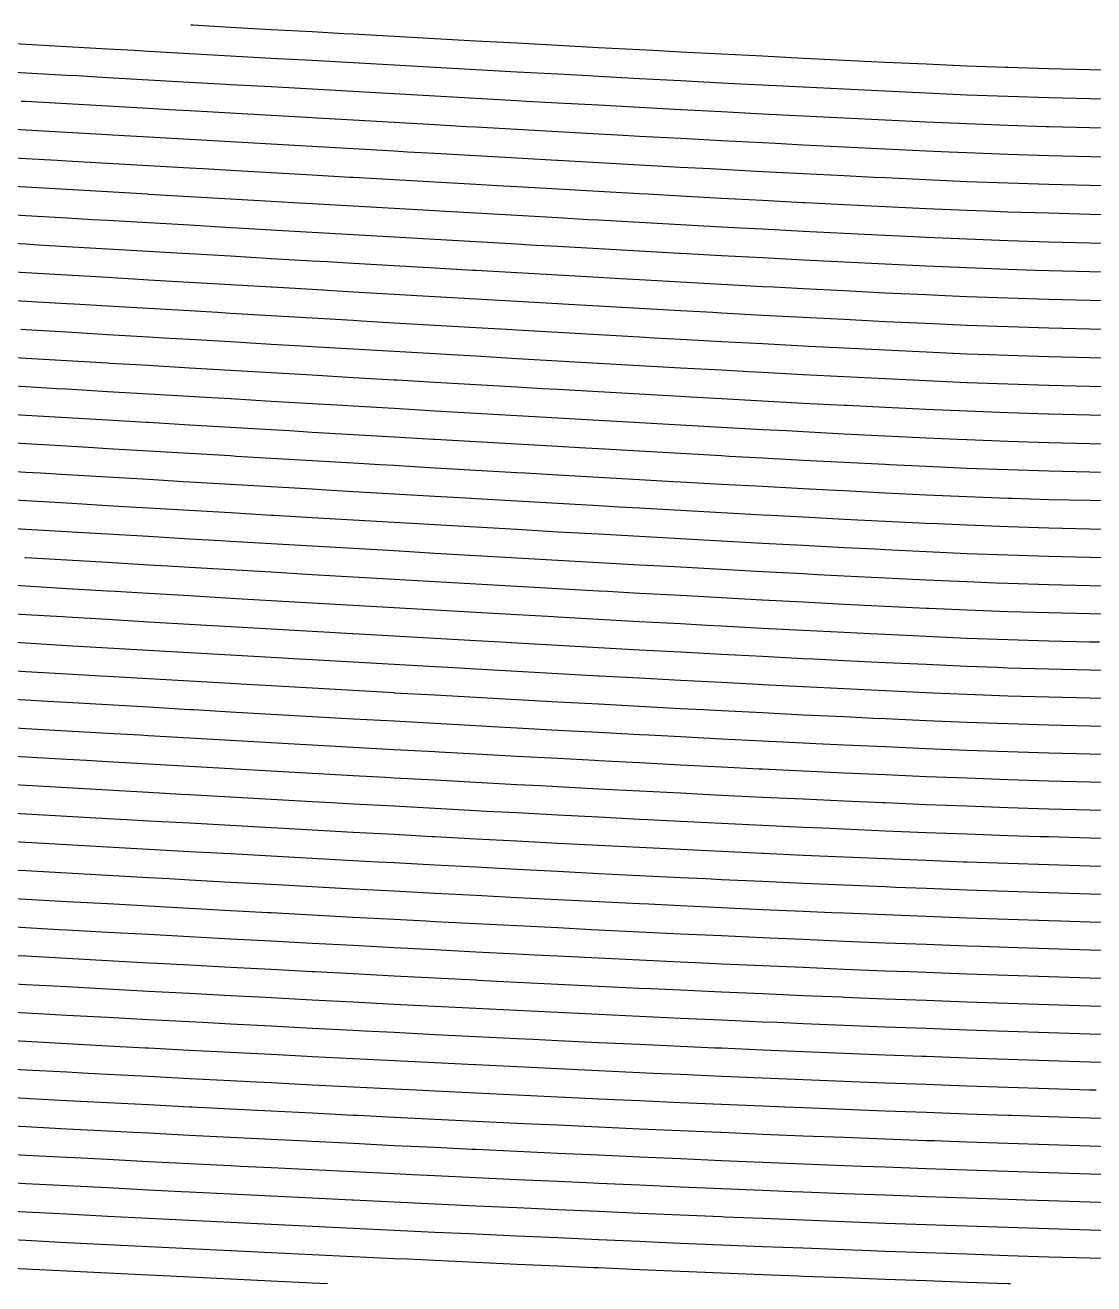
# Model space of a CAD drawing. Header units: metres. Extents: x 228 to 3387, y 31 to 162.
# Drawn here: x 2482.3 to 2564.9, y 32.7 to 130 of the extents above; entities that cross this region are included whole.
import ezdxf

# ---------------------------------------------------------------- set-up
doc = ezdxf.new("R2010")
doc.units = ezdxf.units.M
for name, color, linetype in [('Vs_1000', 7, 'Continuous'), ('Vs_1025', 7, 'Continuous'), ('Vs_1050', 7, 'Continuous'), ('Vs_1075', 7, 'Continuous'), ('Vs_1100', 7, 'Continuous'), ('Vs_1125', 7, 'Continuous'), ('Vs_1150', 7, 'Continuous'), ('Vs_1175', 7, 'Continuous'), ('Vs_1200', 7, 'Continuous'), ('Vs_1225', 7, 'Continuous'), ('Vs_1250', 7, 'Continuous'), ('Vs_1275', 7, 'Continuous'), ('Vs_1300', 7, 'Continuous'), ('Vs_1325', 7, 'Continuous'), ('Vs_1350', 7, 'Continuous'), ('Vs_1375', 7, 'Continuous'), ('Vs_1400', 7, 'Continuous'), ('Vs_1425', 7, 'Continuous'), ('Vs_325', 7, 'Continuous'), ('Vs_350', 7, 'Continuous'), ('Vs_375', 7, 'Continuous'), ('Vs_400', 7, 'Continuous'), ('Vs_425', 7, 'Continuous'), ('Vs_450', 7, 'Continuous'), ('Vs_475', 7, 'Continuous'), ('Vs_500', 7, 'Continuous'), ('Vs_525', 7, 'Continuous'), ('Vs_550', 7, 'Continuous'), ('Vs_575', 7, 'Continuous'), ('Vs_600', 7, 'Continuous'), ('Vs_625', 7, 'Continuous'), ('Vs_650', 7, 'Continuous'), ('Vs_675', 7, 'Continuous'), ('Vs_700', 7, 'Continuous'), ('Vs_725', 7, 'Continuous'), ('Vs_750', 7, 'Continuous'), ('Vs_775', 7, 'Continuous'), ('Vs_800', 7, 'Continuous'), ('Vs_825', 7, 'Continuous'), ('Vs_850', 7, 'Continuous'), ('Vs_875', 7, 'Continuous'), ('Vs_900', 7, 'Continuous'), ('Vs_925', 7, 'Continuous'), ('Vs_950', 7, 'Continuous'), ('Vs_975', 7, 'Continuous')]:
    doc.layers.add(name, color=color, linetype=linetype)

msp = doc.modelspace()

# ---------------------------------------------------------------- linework, layer by layer
at = {"layer": 'Vs_1000'}
msp.add_lwpolyline([(2567.704, 67.078), (2564.542, 67.162), (2561.38, 67.255), (2560.706, 67.276), (2558.218, 67.356), (2555.057, 67.467), (2551.895, 67.588), (2548.733, 67.717), (2545.571, 67.854), (2543.895, 67.93), (2542.41, 67.997), (2539.248, 68.145), (2536.086, 68.298), (2532.924, 68.454), (2530.384, 68.583), (2529.763, 68.614), (2526.601, 68.777), (2523.439, 68.943), (2520.277, 69.11), (2517.93, 69.236), (2517.116, 69.28), (2513.954, 69.451), (2510.792, 69.624), (2507.63, 69.798), (2505.985, 69.889), (2504.468, 69.974), (2501.307, 70.15), (2498.145, 70.328), (2494.983, 70.506), (2494.333, 70.543), (2491.821, 70.685), (2488.66, 70.865), (2485.498, 71.045), (2482.863, 71.196), (2482.336, 71.226), (2479.174, 71.408)], dxfattribs=at)
at = {"layer": 'Vs_1025'}
msp.add_lwpolyline([(2567.704, 64.914), (2564.542, 65), (2561.38, 65.094), (2558.218, 65.196), (2555.057, 65.307), (2554.792, 65.317), (2551.895, 65.426), (2548.733, 65.553), (2545.571, 65.687), (2542.41, 65.828), (2539.335, 65.97), (2539.248, 65.974), (2536.086, 66.124), (2532.924, 66.279), (2529.763, 66.437), (2526.601, 66.598), (2526.107, 66.623), (2523.439, 66.761), (2520.277, 66.927), (2517.116, 67.095), (2513.954, 67.265), (2513.735, 67.276), (2510.792, 67.436), (2507.63, 67.609), (2504.468, 67.783), (2501.815, 67.93), (2501.307, 67.958), (2498.145, 68.134), (2494.983, 68.311), (2491.821, 68.489), (2490.158, 68.583), (2488.66, 68.668), (2485.498, 68.847), (2482.336, 69.027), (2479.174, 69.207)], dxfattribs=at)
at = {"layer": 'Vs_1050'}
msp.add_lwpolyline([(2567.704, 62.751), (2564.542, 62.838), (2561.38, 62.933), (2558.218, 63.035), (2555.057, 63.145), (2551.895, 63.263), (2549.543, 63.357), (2548.733, 63.389), (2545.571, 63.521), (2542.41, 63.66), (2539.248, 63.803), (2536.086, 63.952), (2534.872, 64.01), (2532.924, 64.104), (2529.763, 64.26), (2526.601, 64.419), (2523.439, 64.58), (2521.839, 64.663), (2520.277, 64.744), (2517.116, 64.911), (2513.954, 65.079), (2510.792, 65.248), (2509.532, 65.317), (2507.63, 65.42), (2504.468, 65.592), (2501.307, 65.766), (2498.145, 65.941), (2497.623, 65.97), (2494.983, 66.117), (2491.821, 66.293), (2488.66, 66.471), (2485.951, 66.623), (2485.498, 66.649), (2482.336, 66.827), (2479.174, 67.006)], dxfattribs=at)
at = {"layer": 'Vs_1075'}
msp.add_lwpolyline([(2567.704, 60.587), (2564.542, 60.676), (2562.289, 60.744), (2561.38, 60.771), (2558.218, 60.874), (2555.057, 60.983), (2551.895, 61.101), (2548.733, 61.225), (2545.571, 61.355), (2544.602, 61.397), (2542.41, 61.492), (2539.248, 61.633), (2536.086, 61.779), (2532.924, 61.93), (2530.444, 62.05), (2529.763, 62.083), (2526.601, 62.24), (2523.439, 62.4), (2520.277, 62.562), (2517.565, 62.704), (2517.116, 62.727), (2513.954, 62.893), (2510.792, 63.061), (2507.63, 63.231), (2505.31, 63.357), (2504.468, 63.402), (2501.307, 63.575), (2498.145, 63.748), (2494.983, 63.923), (2493.405, 64.01), (2491.821, 64.098), (2488.66, 64.274), (2485.498, 64.451), (2482.336, 64.628), (2481.708, 64.663)], dxfattribs=at)
at = {"layer": 'Vs_1100'}
msp.add_lwpolyline([(2567.704, 58.423), (2564.542, 58.513), (2561.38, 58.609), (2558.218, 58.712), (2556.129, 58.784), (2555.057, 58.821), (2551.895, 58.937), (2548.733, 59.06), (2545.571, 59.189), (2542.41, 59.324), (2539.838, 59.437), (2539.248, 59.463), (2536.086, 59.607), (2532.924, 59.756), (2529.763, 59.908), (2526.601, 60.063), (2526.045, 60.09), (2523.439, 60.221), (2520.277, 60.381), (2517.116, 60.544), (2513.954, 60.709), (2513.286, 60.744), (2510.792, 60.875), (2507.63, 61.043), (2504.468, 61.213), (2501.307, 61.384), (2501.064, 61.397), (2498.145, 61.556), (2494.983, 61.729), (2491.821, 61.903), (2489.154, 62.05), (2488.66, 62.078), (2485.498, 62.253), (2482.336, 62.429), (2479.174, 62.606)], dxfattribs=at)
at = {"layer": 'Vs_1125'}
msp.add_lwpolyline([(2567.704, 56.259), (2564.542, 56.35), (2561.38, 56.446), (2558.218, 56.549), (2555.057, 56.658), (2551.895, 56.774), (2550.582, 56.824), (2548.733, 56.895), (2545.571, 57.023), (2542.41, 57.156), (2539.248, 57.294), (2536.086, 57.436), (2535.189, 57.477), (2532.924, 57.582), (2529.763, 57.732), (2526.601, 57.885), (2523.439, 58.042), (2521.663, 58.131), (2520.277, 58.2), (2517.116, 58.361), (2513.954, 58.524), (2510.792, 58.689), (2508.995, 58.784), (2507.63, 58.856), (2504.468, 59.024), (2501.307, 59.193), (2498.145, 59.364), (2496.795, 59.437), (2494.983, 59.536), (2491.821, 59.708), (2488.66, 59.881), (2485.498, 60.056), (2484.866, 60.09), (2482.336, 60.23), (2479.174, 60.405)], dxfattribs=at)
at = {"layer": 'Vs_1150'}
msp.add_lwpolyline([(2567.704, 54.095), (2564.542, 54.186), (2563.73, 54.211), (2561.38, 54.283), (2558.218, 54.386), (2555.057, 54.495), (2551.895, 54.609), (2548.733, 54.73), (2545.571, 54.856), (2545.378, 54.864), (2542.41, 54.988), (2539.248, 55.124), (2536.086, 55.264), (2532.924, 55.409), (2530.606, 55.518), (2529.763, 55.557), (2526.601, 55.709), (2523.439, 55.863), (2520.277, 56.02), (2517.278, 56.171), (2517.116, 56.179), (2513.954, 56.34), (2510.792, 56.504), (2507.63, 56.669), (2504.681, 56.824), (2504.468, 56.835), (2501.307, 57.003), (2498.145, 57.172), (2494.983, 57.343), (2492.491, 57.477), (2491.821, 57.514), (2488.66, 57.686), (2485.498, 57.858), (2482.336, 58.032), (2480.535, 58.131)], dxfattribs=at)
at = {"layer": 'Vs_1175'}
msp.add_lwpolyline([(2567.704, 51.93), (2564.542, 52.022), (2561.38, 52.119), (2558.218, 52.222), (2557.373, 52.251), (2555.057, 52.331), (2551.895, 52.445), (2548.733, 52.565), (2545.571, 52.69), (2542.41, 52.819), (2540.411, 52.905), (2539.248, 52.954), (2536.086, 53.093), (2532.924, 53.236), (2529.763, 53.382), (2526.601, 53.532), (2526.063, 53.558), (2523.439, 53.684), (2520.277, 53.84), (2517.116, 53.997), (2513.954, 54.157), (2512.896, 54.211), (2510.792, 54.319), (2507.63, 54.482), (2504.468, 54.647), (2501.307, 54.813), (2500.347, 54.864), (2498.145, 54.981), (2494.983, 55.15), (2491.821, 55.319), (2488.66, 55.49), (2488.151, 55.518), (2485.498, 55.661), (2482.336, 55.833), (2479.174, 56.006)], dxfattribs=at)
at = {"layer": 'Vs_1200'}
msp.add_lwpolyline([(2567.704, 49.765), (2564.542, 49.858), (2561.38, 49.955), (2558.218, 50.058), (2555.057, 50.166), (2551.895, 50.28), (2551.585, 50.291), (2548.733, 50.399), (2545.571, 50.522), (2542.41, 50.651), (2539.248, 50.784), (2536.086, 50.922), (2535.567, 50.945), (2532.924, 51.063), (2529.763, 51.207), (2526.601, 51.355), (2523.439, 51.506), (2521.549, 51.598), (2520.277, 51.66), (2517.116, 51.816), (2513.954, 51.974), (2510.792, 52.134), (2508.498, 52.251), (2507.63, 52.296), (2504.468, 52.459), (2501.307, 52.624), (2498.145, 52.79), (2495.981, 52.905), (2494.983, 52.957), (2491.821, 53.126), (2488.66, 53.295), (2485.498, 53.465), (2483.767, 53.558), (2482.336, 53.635), (2479.174, 53.806)], dxfattribs=at)
at = {"layer": 'Vs_1225'}
msp.add_lwpolyline([(2565.028, 47.678), (2564.542, 47.693), (2561.38, 47.791), (2558.218, 47.893), (2555.057, 48.001), (2551.895, 48.114), (2548.733, 48.232), (2546.172, 48.332), (2545.571, 48.355), (2542.41, 48.482), (2539.248, 48.614), (2536.086, 48.75), (2532.924, 48.89), (2530.819, 48.985), (2529.763, 49.033), (2526.601, 49.179), (2523.439, 49.328), (2520.277, 49.48), (2517.116, 49.634), (2517.039, 49.638), (2513.954, 49.791), (2510.792, 49.949), (2507.63, 50.11), (2504.468, 50.271), (2504.081, 50.291), (2501.307, 50.435), (2498.145, 50.599), (2494.983, 50.765), (2491.821, 50.932), (2491.579, 50.945), (2488.66, 51.099), (2485.498, 51.268), (2482.336, 51.437), (2479.332, 51.598)], dxfattribs=at)
at = {"layer": 'Vs_1250'}
msp.add_lwpolyline([(2567.704, 45.434), (2564.542, 45.527), (2561.38, 45.625), (2558.511, 45.719), (2558.218, 45.728), (2555.057, 45.836), (2551.895, 45.948), (2548.733, 46.065), (2545.571, 46.187), (2542.41, 46.313), (2540.994, 46.372), (2539.248, 46.444), (2536.086, 46.578), (2532.924, 46.716), (2529.763, 46.858), (2526.601, 47.003), (2526.121, 47.025), (2523.439, 47.15), (2520.277, 47.301), (2517.116, 47.453), (2513.954, 47.608), (2512.537, 47.678), (2510.792, 47.765), (2507.63, 47.924), (2504.468, 48.084), (2501.307, 48.246), (2499.641, 48.332), (2498.145, 48.409), (2494.983, 48.573), (2491.821, 48.738), (2488.66, 48.905), (2487.136, 48.985), (2485.498, 49.071), (2482.336, 49.239), (2479.174, 49.407)], dxfattribs=at)
at = {"layer": 'Vs_1275'}
msp.add_lwpolyline([(2567.704, 43.268), (2564.542, 43.361), (2561.38, 43.46), (2558.218, 43.562), (2555.057, 43.67), (2552.539, 43.759), (2551.895, 43.782), (2548.733, 43.898), (2545.571, 44.019), (2542.41, 44.144), (2539.248, 44.273), (2536.086, 44.407), (2535.958, 44.412), (2532.924, 44.543), (2529.763, 44.683), (2526.601, 44.826), (2523.439, 44.972), (2521.464, 45.065), (2520.277, 45.121), (2517.116, 45.272), (2513.954, 45.426), (2510.792, 45.581), (2508.019, 45.719), (2507.63, 45.738), (2504.468, 45.897), (2501.307, 46.057), (2498.145, 46.219), (2495.166, 46.372), (2494.983, 46.381), (2491.821, 46.545), (2488.66, 46.71), (2485.498, 46.875), (2482.644, 47.025), (2482.336, 47.041), (2479.174, 47.208)], dxfattribs=at)
at = {"layer": 'Vs_1300'}
msp.add_lwpolyline([(2566.201, 41.146), (2564.542, 41.195), (2561.38, 41.293), (2558.218, 41.396), (2555.057, 41.503), (2551.895, 41.615), (2548.733, 41.73), (2546.924, 41.799), (2545.571, 41.85), (2542.41, 41.975), (2539.248, 42.103), (2536.086, 42.234), (2532.924, 42.37), (2531.043, 42.452), (2529.763, 42.508), (2526.601, 42.65), (2523.439, 42.795), (2520.277, 42.942), (2517.116, 43.091), (2516.819, 43.106), (2513.954, 43.243), (2510.792, 43.397), (2507.63, 43.552), (2504.468, 43.71), (2503.488, 43.759), (2501.307, 43.868), (2498.145, 44.028), (2494.983, 44.19), (2491.821, 44.352), (2490.655, 44.412), (2488.66, 44.515), (2485.498, 44.679), (2482.336, 44.844), (2479.174, 45.009)], dxfattribs=at)
at = {"layer": 'Vs_1325'}
msp.add_lwpolyline([(2567.704, 38.934), (2564.542, 39.028), (2561.38, 39.127), (2559.553, 39.186), (2558.218, 39.229), (2555.057, 39.336), (2551.895, 39.447), (2548.733, 39.562), (2545.571, 39.681), (2542.41, 39.805), (2541.547, 39.839), (2539.248, 39.932), (2536.086, 40.062), (2532.924, 40.196), (2529.763, 40.333), (2526.601, 40.474), (2526.186, 40.492), (2523.439, 40.617), (2520.277, 40.762), (2517.116, 40.91), (2513.954, 41.061), (2512.186, 41.146), (2510.792, 41.213), (2507.63, 41.367), (2504.468, 41.523), (2501.307, 41.68), (2498.929, 41.799), (2498.145, 41.838), (2494.983, 41.998), (2491.821, 42.159), (2488.66, 42.321), (2486.099, 42.452), (2485.498, 42.483), (2482.336, 42.646), (2479.174, 42.81)], dxfattribs=at)
at = {"layer": 'Vs_1350'}
msp.add_lwpolyline([(2567.704, 36.766), (2564.542, 36.861), (2561.38, 36.959), (2558.218, 37.062), (2555.057, 37.168), (2553.405, 37.226), (2551.895, 37.279), (2548.733, 37.393), (2545.571, 37.512), (2542.41, 37.634), (2539.248, 37.76), (2536.335, 37.879), (2536.086, 37.89), (2532.924, 38.022), (2529.763, 38.158), (2526.601, 38.297), (2523.439, 38.439), (2521.38, 38.533), (2520.277, 38.583), (2517.116, 38.73), (2513.954, 38.878), (2510.792, 39.029), (2507.63, 39.182), (2507.54, 39.186), (2504.468, 39.336), (2501.307, 39.491), (2498.145, 39.648), (2494.983, 39.807), (2494.339, 39.839), (2491.821, 39.966), (2488.66, 40.126), (2485.498, 40.287), (2482.336, 40.449), (2481.49, 40.492)], dxfattribs=at)
at = {"layer": 'Vs_1375'}
msp.add_lwpolyline([(2567.219, 34.613), (2564.542, 34.693), (2561.38, 34.792), (2558.218, 34.894), (2555.057, 35), (2551.895, 35.11), (2548.733, 35.224), (2547.604, 35.266), (2545.571, 35.342), (2542.41, 35.463), (2539.248, 35.588), (2536.086, 35.717), (2532.924, 35.848), (2531.25, 35.92), (2529.763, 35.983), (2526.601, 36.12), (2523.439, 36.261), (2520.277, 36.404), (2517.116, 36.549), (2516.595, 36.573), (2513.954, 36.696), (2510.792, 36.845), (2507.63, 36.996), (2504.468, 37.149), (2502.885, 37.226), (2501.307, 37.303), (2498.145, 37.459), (2494.983, 37.615), (2491.821, 37.773), (2489.709, 37.879), (2488.66, 37.932), (2485.498, 38.092), (2482.336, 38.252), (2479.174, 38.413)], dxfattribs=at)
at = {"layer": 'Vs_1400'}
msp.add_lwpolyline([(2558.428, 32.719), (2558.218, 32.726), (2555.057, 32.832), (2551.895, 32.941), (2548.733, 33.055), (2545.571, 33.172), (2542.41, 33.292), (2542.045, 33.307), (2539.248, 33.416), (2536.086, 33.544), (2532.924, 33.674), (2529.763, 33.807), (2526.601, 33.944), (2526.233, 33.96), (2523.439, 34.083), (2520.277, 34.224), (2517.116, 34.368), (2513.954, 34.513), (2511.823, 34.613), (2510.792, 34.661), (2507.63, 34.811), (2504.468, 34.962), (2501.307, 35.115), (2498.2, 35.266), (2498.145, 35.269), (2494.983, 35.424), (2491.821, 35.581), (2488.66, 35.738), (2485.498, 35.896), (2485.031, 35.92), (2482.336, 36.055), (2479.174, 36.214)], dxfattribs=at)
at = {"layer": 'Vs_1425'}
msp.add_lwpolyline([(2505.659, 32.719), (2504.468, 32.775), (2501.307, 32.927), (2498.145, 33.079), (2494.983, 33.233), (2493.487, 33.307), (2491.821, 33.388), (2488.66, 33.544), (2485.498, 33.701), (2482.336, 33.858), (2480.299, 33.96)], dxfattribs=at)
at = {"layer": 'Vs_325'}
msp.add_lwpolyline([(2567.704, 126.47), (2564.542, 126.543), (2561.38, 126.623), (2558.218, 126.716), (2558.038, 126.724), (2555.057, 126.842), (2551.895, 126.98), (2548.733, 127.125), (2545.571, 127.276), (2543.53, 127.377), (2542.41, 127.432), (2539.248, 127.591), (2536.086, 127.754), (2532.924, 127.919), (2530.816, 128.03), (2529.763, 128.086), (2526.601, 128.255), (2523.439, 128.426), (2520.277, 128.598), (2518.721, 128.683), (2517.116, 128.771), (2513.954, 128.946), (2510.792, 129.121), (2507.63, 129.297), (2506.913, 129.337), (2504.468, 129.473), (2501.307, 129.65), (2498.145, 129.827), (2495.234, 129.99), (2495.096, 129.998)], dxfattribs=at)
at = {"layer": 'Vs_350'}
msp.add_lwpolyline([(2567.704, 124.23), (2564.542, 124.302), (2561.38, 124.382), (2558.218, 124.475), (2555.057, 124.599), (2551.895, 124.739), (2551.358, 124.764), (2548.733, 124.886), (2545.571, 125.039), (2542.41, 125.196), (2539.248, 125.358), (2538.101, 125.417), (2536.086, 125.522), (2532.924, 125.688), (2529.763, 125.857), (2526.601, 126.028), (2525.83, 126.07), (2523.439, 126.201), (2520.277, 126.374), (2517.116, 126.549), (2513.978, 126.724), (2513.954, 126.725), (2510.792, 126.901), (2507.63, 127.079), (2504.468, 127.256), (2502.325, 127.377), (2501.307, 127.434), (2498.145, 127.612), (2494.983, 127.791), (2491.821, 127.969), (2490.748, 128.03), (2488.66, 128.148), (2485.498, 128.326), (2482.336, 128.505), (2479.174, 128.683)], dxfattribs=at)
at = {"layer": 'Vs_375'}
msp.add_lwpolyline([(2567.704, 121.994), (2564.542, 122.065), (2561.38, 122.145), (2561.175, 122.151), (2558.218, 122.239), (2555.057, 122.363), (2551.895, 122.502), (2548.733, 122.65), (2545.576, 122.804), (2545.571, 122.804), (2542.41, 122.963), (2539.248, 123.126), (2536.086, 123.292), (2532.978, 123.457), (2532.924, 123.46), (2529.763, 123.631), (2526.601, 123.803), (2523.439, 123.977), (2521.026, 124.111), (2520.277, 124.152), (2517.116, 124.328), (2513.954, 124.505), (2510.792, 124.683), (2509.361, 124.764), (2507.63, 124.861), (2504.468, 125.04), (2501.307, 125.22), (2498.145, 125.399), (2497.826, 125.417), (2494.983, 125.579), (2491.821, 125.758), (2488.66, 125.938), (2486.332, 126.07), (2485.498, 126.118), (2482.336, 126.297), (2479.174, 126.476)], dxfattribs=at)
at = {"layer": 'Vs_400'}
msp.add_lwpolyline([(2567.704, 119.762), (2564.542, 119.832), (2561.38, 119.912), (2558.218, 120.007), (2555.057, 120.13), (2553.665, 120.191), (2551.895, 120.269), (2548.733, 120.417), (2545.571, 120.572), (2542.41, 120.733), (2540.257, 120.844), (2539.248, 120.897), (2536.086, 121.064), (2532.924, 121.234), (2529.763, 121.406), (2528.091, 121.497), (2526.601, 121.579), (2523.439, 121.755), (2520.277, 121.931), (2517.116, 122.109), (2516.367, 122.151), (2513.954, 122.287), (2510.792, 122.466), (2507.63, 122.645), (2504.843, 122.804), (2504.468, 122.825), (2501.307, 123.006), (2498.145, 123.186), (2494.983, 123.367), (2493.405, 123.457), (2491.821, 123.548), (2488.66, 123.729), (2485.498, 123.909), (2482.336, 124.09), (2481.977, 124.111)], dxfattribs=at)
at = {"layer": 'Vs_425'}
msp.add_lwpolyline([(2565.647, 117.578), (2564.542, 117.603), (2561.38, 117.683), (2558.218, 117.778), (2555.057, 117.901), (2551.895, 118.039), (2548.733, 118.188), (2547.851, 118.231), (2545.571, 118.343), (2542.41, 118.504), (2539.248, 118.67), (2536.086, 118.838), (2535.229, 118.884), (2532.924, 119.009), (2529.763, 119.182), (2526.601, 119.357), (2523.439, 119.534), (2523.37, 119.538), (2520.277, 119.712), (2517.116, 119.89), (2513.954, 120.07), (2511.823, 120.191), (2510.792, 120.25), (2507.63, 120.43), (2504.468, 120.611), (2501.307, 120.793), (2500.411, 120.844), (2498.145, 120.974), (2494.983, 121.156), (2491.821, 121.338), (2489.05, 121.497), (2488.66, 121.52), (2485.498, 121.702), (2482.336, 121.883), (2479.174, 122.065)], dxfattribs=at)
at = {"layer": 'Vs_450'}
msp.add_lwpolyline([(2567.704, 115.306), (2564.542, 115.376), (2561.38, 115.457), (2558.218, 115.553), (2556.532, 115.618), (2555.057, 115.675), (2551.895, 115.813), (2548.733, 115.961), (2545.571, 116.117), (2542.557, 116.271), (2542.41, 116.279), (2539.248, 116.445), (2536.086, 116.614), (2532.924, 116.787), (2530.422, 116.925), (2529.763, 116.961), (2526.601, 117.137), (2523.439, 117.315), (2520.277, 117.493), (2518.792, 117.578), (2517.116, 117.673), (2513.954, 117.854), (2510.792, 118.035), (2507.63, 118.216), (2507.373, 118.231), (2504.468, 118.398), (2501.307, 118.581), (2498.145, 118.763), (2496.05, 118.884), (2494.983, 118.946), (2491.821, 119.129), (2488.66, 119.312), (2485.498, 119.495), (2484.752, 119.538), (2482.336, 119.677), (2479.174, 119.86)], dxfattribs=at)
at = {"layer": 'Vs_475'}
msp.add_lwpolyline([(2567.704, 113.082), (2564.542, 113.153), (2561.38, 113.234), (2558.218, 113.331), (2555.057, 113.452), (2551.895, 113.589), (2550.421, 113.658), (2548.733, 113.737), (2545.571, 113.894), (2542.41, 114.056), (2539.248, 114.223), (2537.599, 114.312), (2536.086, 114.393), (2532.924, 114.566), (2529.763, 114.742), (2526.601, 114.919), (2525.784, 114.965), (2523.439, 115.097), (2520.277, 115.277), (2517.116, 115.458), (2514.318, 115.618), (2513.954, 115.639), (2510.792, 115.821), (2507.63, 116.004), (2504.468, 116.186), (2503.003, 116.271), (2501.307, 116.37), (2498.145, 116.553), (2494.983, 116.737), (2491.821, 116.92), (2491.749, 116.925), (2488.66, 117.104), (2485.498, 117.288), (2482.336, 117.472), (2480.506, 117.578)], dxfattribs=at)
at = {"layer": 'Vs_500'}
msp.add_lwpolyline([(2567.704, 110.861), (2564.542, 110.931), (2561.38, 111.013), (2560.35, 111.045), (2558.218, 111.111), (2555.057, 111.231), (2551.895, 111.368), (2548.733, 111.516), (2545.571, 111.673), (2545.069, 111.698), (2542.41, 111.835), (2539.248, 112.003), (2536.086, 112.174), (2532.924, 112.348), (2532.856, 112.352), (2529.763, 112.524), (2526.601, 112.702), (2523.439, 112.882), (2521.276, 113.005), (2520.277, 113.062), (2517.116, 113.244), (2513.954, 113.426), (2510.792, 113.609), (2509.933, 113.658), (2507.63, 113.792), (2504.468, 113.975), (2501.307, 114.159), (2498.697, 114.312), (2498.145, 114.344), (2494.983, 114.528), (2491.821, 114.713), (2488.66, 114.897), (2487.501, 114.965), (2485.498, 115.082), (2482.336, 115.266), (2479.174, 115.451)], dxfattribs=at)
at = {"layer": 'Vs_525'}
msp.add_lwpolyline([(2567.704, 108.642), (2564.542, 108.712), (2561.38, 108.794), (2558.218, 108.892), (2555.057, 109.013), (2553.37, 109.085), (2551.895, 109.149), (2548.733, 109.297), (2545.571, 109.454), (2542.41, 109.617), (2540.127, 109.739), (2539.248, 109.785), (2536.086, 109.957), (2532.924, 110.132), (2529.763, 110.309), (2528.291, 110.392), (2526.601, 110.487), (2523.439, 110.668), (2520.277, 110.849), (2517.116, 111.031), (2516.869, 111.045), (2513.954, 111.214), (2510.792, 111.397), (2507.63, 111.581), (2505.62, 111.698), (2504.468, 111.766), (2501.307, 111.95), (2498.145, 112.135), (2494.983, 112.32), (2494.446, 112.352), (2491.821, 112.505), (2488.66, 112.691), (2485.498, 112.876), (2483.299, 113.005), (2482.336, 113.061), (2479.174, 113.247)], dxfattribs=at)
at = {"layer": 'Vs_550'}
msp.add_lwpolyline([(2565.592, 106.472), (2564.542, 106.496), (2561.38, 106.577), (2558.218, 106.675), (2555.057, 106.795), (2551.895, 106.932), (2548.733, 107.081), (2547.833, 107.126), (2545.571, 107.238), (2542.41, 107.402), (2539.248, 107.57), (2536.086, 107.743), (2535.434, 107.779), (2532.924, 107.918), (2529.763, 108.095), (2526.601, 108.275), (2523.846, 108.432), (2523.439, 108.455), (2520.277, 108.637), (2517.116, 108.82), (2513.954, 109.003), (2512.544, 109.085), (2510.792, 109.187), (2507.63, 109.372), (2504.468, 109.557), (2501.364, 109.739), (2501.307, 109.742), (2498.145, 109.928), (2494.983, 110.113), (2491.821, 110.299), (2490.241, 110.392), (2488.66, 110.485), (2485.498, 110.671), (2482.336, 110.857), (2479.174, 111.043)], dxfattribs=at)
at = {"layer": 'Vs_575'}
msp.add_lwpolyline([(2567.704, 104.212), (2564.542, 104.281), (2561.38, 104.362), (2558.218, 104.459), (2556.81, 104.513), (2555.057, 104.58), (2551.895, 104.717), (2548.733, 104.867), (2545.571, 105.024), (2542.85, 105.166), (2542.41, 105.189), (2539.248, 105.358), (2536.086, 105.531), (2532.924, 105.706), (2530.921, 105.819), (2529.763, 105.884), (2526.601, 106.064), (2523.439, 106.245), (2520.277, 106.427), (2519.5, 106.472), (2517.116, 106.61), (2513.954, 106.794), (2510.792, 106.979), (2508.282, 107.126), (2507.63, 107.164), (2504.468, 107.349), (2501.307, 107.535), (2498.145, 107.721), (2497.157, 107.779), (2494.983, 107.907), (2491.821, 108.093), (2488.66, 108.28), (2486.076, 108.432), (2485.498, 108.466), (2482.336, 108.653), (2479.174, 108.84)], dxfattribs=at)
at = {"layer": 'Vs_600'}
msp.add_lwpolyline([(2567.704, 102), (2564.542, 102.069), (2561.38, 102.148), (2558.218, 102.245), (2555.057, 102.366), (2551.895, 102.505), (2550.886, 102.553), (2548.733, 102.655), (2545.571, 102.813), (2542.41, 102.978), (2539.248, 103.148), (2538.183, 103.206), (2536.086, 103.321), (2532.924, 103.497), (2529.763, 103.675), (2526.601, 103.855), (2526.531, 103.859), (2523.439, 104.037), (2520.277, 104.219), (2517.116, 104.403), (2515.228, 104.513), (2513.954, 104.587), (2510.792, 104.772), (2507.63, 104.957), (2504.468, 105.142), (2504.071, 105.166), (2501.307, 105.328), (2498.145, 105.515), (2494.983, 105.701), (2492.99, 105.819), (2491.821, 105.888), (2488.66, 106.075), (2485.498, 106.262), (2482.336, 106.449), (2481.945, 106.472)], dxfattribs=at)
at = {"layer": 'Vs_625'}
msp.add_lwpolyline([(2567.704, 99.792), (2564.542, 99.859), (2561.38, 99.938), (2561.311, 99.94), (2558.218, 100.033), (2555.057, 100.155), (2551.895, 100.295), (2548.733, 100.446), (2545.81, 100.593), (2545.571, 100.605), (2542.41, 100.77), (2539.248, 100.94), (2536.086, 101.114), (2533.709, 101.246), (2532.924, 101.29), (2529.763, 101.468), (2526.601, 101.649), (2523.439, 101.83), (2522.238, 101.899), (2520.277, 102.013), (2517.116, 102.196), (2513.954, 102.381), (2511.011, 102.553), (2510.792, 102.566), (2507.63, 102.751), (2504.468, 102.937), (2501.307, 103.123), (2499.902, 103.206), (2498.145, 103.31), (2494.983, 103.497), (2491.821, 103.684), (2488.855, 103.859), (2488.66, 103.871), (2485.498, 104.058), (2482.336, 104.246), (2479.174, 104.433)], dxfattribs=at)
at = {"layer": 'Vs_650'}
msp.add_lwpolyline([(2567.704, 97.586), (2564.542, 97.652), (2561.38, 97.73), (2558.218, 97.824), (2555.057, 97.947), (2554.317, 97.98), (2551.895, 98.088), (2548.733, 98.24), (2545.571, 98.399), (2542.41, 98.565), (2541.146, 98.633), (2539.248, 98.735), (2536.086, 98.909), (2532.924, 99.085), (2529.763, 99.264), (2529.364, 99.286), (2526.601, 99.444), (2523.439, 99.625), (2520.277, 99.808), (2518.01, 99.94), (2517.116, 99.992), (2513.954, 100.176), (2510.792, 100.361), (2507.63, 100.546), (2506.84, 100.593), (2504.468, 100.732), (2501.307, 100.919), (2498.145, 101.106), (2495.766, 101.246), (2494.983, 101.293), (2491.821, 101.48), (2488.66, 101.667), (2485.498, 101.855), (2484.747, 101.899), (2482.336, 102.043), (2479.174, 102.231)], dxfattribs=at)
at = {"layer": 'Vs_675'}
msp.add_lwpolyline([(2567.704, 95.384), (2564.542, 95.449), (2561.38, 95.525), (2558.218, 95.619), (2555.057, 95.742), (2551.895, 95.884), (2549.071, 96.02), (2548.733, 96.036), (2545.571, 96.197), (2542.41, 96.363), (2539.248, 96.533), (2536.695, 96.673), (2536.086, 96.707), (2532.924, 96.883), (2529.763, 97.061), (2526.601, 97.241), (2525.113, 97.327), (2523.439, 97.423), (2520.277, 97.605), (2517.116, 97.789), (2513.954, 97.973), (2513.833, 97.98), (2510.792, 98.158), (2507.63, 98.343), (2504.468, 98.529), (2502.702, 98.633), (2501.307, 98.715), (2498.145, 98.902), (2494.983, 99.089), (2491.821, 99.277), (2491.654, 99.286), (2488.66, 99.464), (2485.498, 99.652), (2482.336, 99.84), (2480.66, 99.94)], dxfattribs=at)
at = {"layer": 'Vs_700'}
msp.add_lwpolyline([(2567.704, 93.185), (2564.542, 93.249), (2561.38, 93.324), (2558.555, 93.407), (2558.218, 93.417), (2555.057, 93.541), (2551.895, 93.683), (2548.733, 93.837), (2545.571, 93.998), (2544.376, 94.06), (2542.41, 94.164), (2539.248, 94.334), (2536.086, 94.507), (2532.924, 94.683), (2532.384, 94.714), (2529.763, 94.861), (2526.601, 95.041), (2523.439, 95.222), (2520.922, 95.367), (2520.277, 95.404), (2517.116, 95.587), (2513.954, 95.771), (2510.792, 95.956), (2509.693, 96.02), (2507.63, 96.141), (2504.468, 96.327), (2501.307, 96.513), (2498.59, 96.673), (2498.145, 96.7), (2494.983, 96.887), (2491.821, 97.074), (2488.66, 97.261), (2487.563, 97.327), (2485.498, 97.449), (2482.336, 97.637), (2479.174, 97.826)], dxfattribs=at)
at = {"layer": 'Vs_725'}
msp.add_lwpolyline([(2567.704, 90.99), (2564.542, 91.054), (2561.38, 91.128), (2558.218, 91.218), (2555.057, 91.344), (2552.77, 91.447), (2551.895, 91.487), (2548.733, 91.641), (2545.571, 91.802), (2542.41, 91.968), (2539.934, 92.101), (2539.248, 92.137), (2536.086, 92.31), (2532.924, 92.486), (2529.763, 92.663), (2528.163, 92.754), (2526.601, 92.842), (2523.439, 93.023), (2520.277, 93.205), (2517.116, 93.387), (2516.774, 93.407), (2513.954, 93.571), (2510.792, 93.755), (2507.63, 93.94), (2505.58, 94.06), (2504.468, 94.126), (2501.307, 94.312), (2498.145, 94.498), (2494.983, 94.685), (2494.496, 94.714), (2491.821, 94.872), (2488.66, 95.059), (2485.498, 95.247), (2483.486, 95.367), (2482.336, 95.435), (2479.174, 95.624)], dxfattribs=at)
at = {"layer": 'Vs_750'}
msp.add_lwpolyline([(2565.964, 88.834), (2564.542, 88.863), (2561.38, 88.936), (2558.218, 89.027), (2555.057, 89.151), (2551.895, 89.295), (2548.733, 89.449), (2547.968, 89.487), (2545.571, 89.609), (2542.41, 89.775), (2539.248, 89.944), (2536.086, 90.116), (2535.639, 90.141), (2532.924, 90.291), (2529.763, 90.467), (2526.601, 90.646), (2523.996, 90.794), (2523.439, 90.826), (2520.277, 91.007), (2517.116, 91.189), (2513.954, 91.372), (2512.658, 91.447), (2510.792, 91.556), (2507.63, 91.74), (2504.468, 91.925), (2501.484, 92.101), (2501.307, 92.111), (2498.145, 92.297), (2494.983, 92.484), (2491.821, 92.67), (2490.415, 92.754), (2488.66, 92.858), (2485.498, 93.045), (2482.336, 93.233), (2479.417, 93.407)], dxfattribs=at)
at = {"layer": 'Vs_775'}
msp.add_lwpolyline([(2567.704, 86.613), (2564.542, 86.676), (2561.38, 86.749), (2558.218, 86.838), (2557.3, 86.874), (2555.057, 86.963), (2551.895, 87.107), (2548.733, 87.261), (2545.571, 87.42), (2543.51, 87.528), (2542.41, 87.585), (2539.248, 87.753), (2536.086, 87.924), (2532.924, 88.098), (2531.434, 88.181), (2529.763, 88.274), (2526.601, 88.451), (2523.439, 88.63), (2520.277, 88.811), (2519.867, 88.834), (2517.116, 88.992), (2513.954, 89.174), (2510.792, 89.358), (2508.56, 89.487), (2507.63, 89.542), (2504.468, 89.726), (2501.307, 89.911), (2498.145, 90.097), (2497.401, 90.141), (2494.983, 90.283), (2491.821, 90.47), (2488.66, 90.657), (2486.34, 90.794), (2485.498, 90.844), (2482.336, 91.032), (2479.174, 91.22)], dxfattribs=at)
at = {"layer": 'Vs_800'}
msp.add_lwpolyline([(2567.704, 84.43), (2564.542, 84.494), (2561.38, 84.567), (2558.218, 84.657), (2555.057, 84.781), (2552.111, 84.915), (2551.895, 84.924), (2548.733, 85.077), (2545.571, 85.235), (2542.41, 85.398), (2539.248, 85.565), (2539.202, 85.568), (2536.086, 85.735), (2532.924, 85.908), (2529.763, 86.082), (2527.277, 86.221), (2526.601, 86.259), (2523.439, 86.437), (2520.277, 86.616), (2517.116, 86.797), (2515.763, 86.874), (2513.954, 86.978), (2510.792, 87.161), (2507.63, 87.344), (2504.473, 87.528), (2504.468, 87.528), (2501.307, 87.712), (2498.145, 87.898), (2494.983, 88.083), (2493.323, 88.181), (2491.821, 88.269), (2488.66, 88.456), (2485.498, 88.643), (2482.336, 88.83), (2482.267, 88.834)], dxfattribs=at)
at = {"layer": 'Vs_825'}
msp.add_lwpolyline([(2565.305, 82.302), (2564.542, 82.317), (2561.38, 82.391), (2558.218, 82.481), (2555.057, 82.605), (2551.895, 82.746), (2548.733, 82.897), (2547.567, 82.955), (2545.571, 83.054), (2542.41, 83.215), (2539.248, 83.38), (2536.086, 83.549), (2534.989, 83.608), (2532.924, 83.72), (2529.763, 83.893), (2526.601, 84.068), (2523.439, 84.245), (2523.15, 84.261), (2520.277, 84.423), (2517.116, 84.603), (2513.954, 84.783), (2511.67, 84.915), (2510.792, 84.965), (2507.63, 85.147), (2504.468, 85.331), (2501.307, 85.515), (2500.393, 85.568), (2498.145, 85.699), (2494.983, 85.884), (2491.821, 86.07), (2489.246, 86.221), (2488.66, 86.256), (2485.498, 86.442), (2482.336, 86.629), (2479.174, 86.816)], dxfattribs=at)
at = {"layer": 'Vs_850'}
msp.add_lwpolyline([(2567.704, 80.077), (2564.542, 80.145), (2561.38, 80.221), (2558.218, 80.311), (2557.421, 80.342), (2555.057, 80.434), (2551.895, 80.573), (2548.733, 80.721), (2545.571, 80.876), (2543.199, 80.995), (2542.41, 81.035), (2539.248, 81.198), (2536.086, 81.365), (2532.924, 81.534), (2530.818, 81.648), (2529.763, 81.706), (2526.601, 81.879), (2523.439, 82.055), (2520.277, 82.232), (2519.043, 82.302), (2517.116, 82.41), (2513.954, 82.59), (2510.792, 82.77), (2507.63, 82.952), (2507.582, 82.955), (2504.468, 83.134), (2501.307, 83.317), (2498.145, 83.501), (2496.311, 83.608), (2494.983, 83.685), (2491.821, 83.87), (2488.66, 84.056), (2485.498, 84.242), (2485.163, 84.261), (2482.336, 84.428), (2479.174, 84.614)], dxfattribs=at)
at = {"layer": 'Vs_875'}
msp.add_lwpolyline([(2567.704, 77.906), (2564.542, 77.977), (2561.38, 78.056), (2558.218, 78.149), (2555.057, 78.269), (2552.419, 78.382), (2551.895, 78.404), (2548.733, 78.549), (2545.571, 78.7), (2542.41, 78.857), (2539.248, 79.018), (2538.918, 79.035), (2536.086, 79.183), (2532.924, 79.35), (2529.763, 79.52), (2526.669, 79.688), (2526.601, 79.692), (2523.439, 79.866), (2520.277, 80.042), (2517.116, 80.219), (2514.941, 80.342), (2513.954, 80.397), (2510.792, 80.577), (2507.63, 80.758), (2504.468, 80.939), (2503.495, 80.995), (2501.307, 81.121), (2498.145, 81.304), (2494.983, 81.488), (2492.223, 81.648), (2491.821, 81.672), (2488.66, 81.856), (2485.498, 82.041), (2482.336, 82.227), (2481.069, 82.302)], dxfattribs=at)
at = {"layer": 'Vs_900'}
msp.add_lwpolyline([(2566.369, 75.769), (2564.542, 75.812), (2561.38, 75.895), (2558.218, 75.992), (2555.057, 76.108), (2551.895, 76.239), (2548.733, 76.38), (2547.826, 76.422), (2545.571, 76.528), (2542.41, 76.682), (2539.248, 76.84), (2536.086, 77.002), (2534.692, 77.075), (2532.924, 77.168), (2529.763, 77.336), (2526.601, 77.507), (2523.439, 77.679), (2522.538, 77.729), (2520.277, 77.853), (2517.116, 78.029), (2513.954, 78.206), (2510.839, 78.382), (2510.792, 78.385), (2507.63, 78.564), (2504.468, 78.744), (2501.307, 78.926), (2499.401, 79.035), (2498.145, 79.107), (2494.983, 79.29), (2491.821, 79.473), (2488.66, 79.657), (2488.125, 79.688), (2485.498, 79.842), (2482.336, 80.026), (2479.174, 80.212)], dxfattribs=at)
at = {"layer": 'Vs_925'}
msp.add_lwpolyline([(2567.704, 73.571), (2564.542, 73.648), (2561.38, 73.735), (2559.011, 73.809), (2558.218, 73.834), (2555.057, 73.948), (2551.895, 74.075), (2548.733, 74.212), (2545.571, 74.357), (2543.374, 74.462), (2542.41, 74.508), (2539.248, 74.664), (2536.086, 74.824), (2532.924, 74.988), (2530.488, 75.116), (2529.763, 75.154), (2526.601, 75.322), (2523.439, 75.493), (2520.277, 75.666), (2518.41, 75.769), (2517.116, 75.84), (2513.954, 76.016), (2510.792, 76.193), (2507.63, 76.371), (2506.734, 76.422), (2504.468, 76.551), (2501.307, 76.731), (2498.145, 76.912), (2495.295, 77.075), (2494.983, 77.093), (2491.821, 77.276), (2488.66, 77.459), (2485.498, 77.642), (2484.01, 77.729), (2482.336, 77.826), (2479.174, 78.01)], dxfattribs=at)
at = {"layer": 'Vs_950'}
msp.add_lwpolyline([(2567.704, 71.406), (2564.542, 71.486), (2561.38, 71.575), (2558.218, 71.675), (2555.057, 71.788), (2553.498, 71.849), (2551.895, 71.912), (2548.733, 72.047), (2545.571, 72.189), (2542.41, 72.337), (2539.248, 72.49), (2538.997, 72.503), (2536.086, 72.648), (2532.924, 72.809), (2529.763, 72.973), (2526.601, 73.14), (2526.297, 73.156), (2523.439, 73.309), (2520.277, 73.48), (2517.116, 73.652), (2514.276, 73.809), (2513.954, 73.827), (2510.792, 74.003), (2507.63, 74.18), (2504.468, 74.358), (2502.617, 74.462), (2501.307, 74.537), (2498.145, 74.716), (2494.983, 74.897), (2491.821, 75.078), (2491.174, 75.116), (2488.66, 75.26), (2485.498, 75.443), (2482.336, 75.626), (2479.872, 75.769)], dxfattribs=at)
at = {"layer": 'Vs_975'}
msp.add_lwpolyline([(2567.704, 69.242), (2564.542, 69.324), (2561.38, 69.415), (2558.218, 69.516), (2555.057, 69.628), (2551.895, 69.75), (2548.733, 69.882), (2548.557, 69.889), (2545.571, 70.021), (2542.41, 70.166), (2539.248, 70.317), (2536.086, 70.472), (2534.68, 70.543), (2532.924, 70.631), (2529.763, 70.793), (2526.601, 70.958), (2523.439, 71.125), (2522.116, 71.196), (2520.277, 71.295), (2517.116, 71.466), (2513.954, 71.639), (2510.792, 71.813), (2510.137, 71.849), (2507.63, 71.989), (2504.468, 72.165), (2501.307, 72.343), (2498.485, 72.503), (2498.145, 72.522), (2494.983, 72.701), (2491.821, 72.881), (2488.66, 73.062), (2487.032, 73.156), (2485.498, 73.244), (2482.336, 73.426), (2479.174, 73.608)], dxfattribs=at)

doc.saveas('drawing.dxf')
